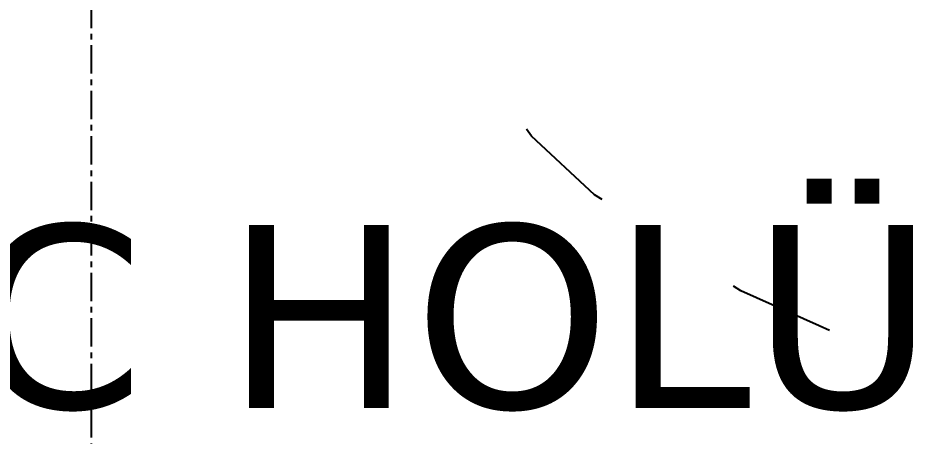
# Model space of a CAD drawing. Header units: centimetres. Extents: x -135 to 4099, y -1210 to 1044.
# Drawn here: x 624.3 to 724.2, y 463 to 509.7 of the extents above; entities that cross this region are included whole.
import ezdxf
from ezdxf.enums import TextEntityAlignment as Align

# ---------------------------------------------------------------- set-up
doc = ezdxf.new("R2010")
doc.units = ezdxf.units.CM
doc.linetypes.add('CENTER', pattern=[5.08, 3.175, -0.635, 0.635, -0.635])
for name, color, linetype in [('AKS', 4, 'CENTER'), ('DIS_DUVAR_100', 30, 'Continuous'), ('IC_KAPILAR', 7, 'Continuous'), ('ODA_ADLARI', 7, 'Continuous')]:
    doc.layers.add(name, color=color, linetype=linetype)
doc.styles.add('PORTMAN', font='DejaVuSans.ttf')

# ---------------------------------------------------------------- blocks, each defined once
blk = doc.blocks.new('kaynak-dis-kapi')
at = {"color": 7, "linetype": 'Continuous', "lineweight": 25}
for points in [[(54315.615, 7132.072), (54316.179, 7132.917), (54323.228, 7139.966), (54324.073, 7140.53)], [(54299.827, 7106.697), (54300.39, 7107.825), (54304.62, 7116.565), (54305.183, 7117.411)]]:
    blk.add_lwpolyline(points, dxfattribs=at)
blk = doc.blocks.new('BOM_K03_DIS_KAPI_ACIKLIK900')
at = {"layer": 'IC_KAPILAR', "xscale": 0.9278350515463918}
blk.add_blockref('kaynak-dis-kapi', (0, 0), dxfattribs=at)
blk = doc.blocks.new('BOM_D10_1255p0_DIS_K02')
at = {"layer": 'IC_KAPILAR'}
blk.add_blockref('BOM_K03_DIS_KAPI_ACIKLIK900', (-50351.493, -7068.569), dxfattribs=at)

msp = doc.modelspace()

# ---------------------------------------------------------------- linework, layer by layer
at = {"layer": 'AKS'}
msp.add_line((632.5, -35), (632.5, 747), dxfattribs=at)

# ---------------------------------------------------------------- block references
at = {"layer": 'DIS_DUVAR_100', "rotation": 90}
msp.add_blockref('BOM_D10_1255p0_DIS_K02', (753, 445), dxfattribs=at)

# ---------------------------------------------------------------- texts
at = {"layer": 'ODA_ADLARI', "style": 'PORTMAN'}
msp.add_text('WC HOLÜ', height=20.45, dxfattribs=at).set_placement((658.875, 476.375), align=Align.MIDDLE_CENTER)

doc.saveas('drawing.dxf')
